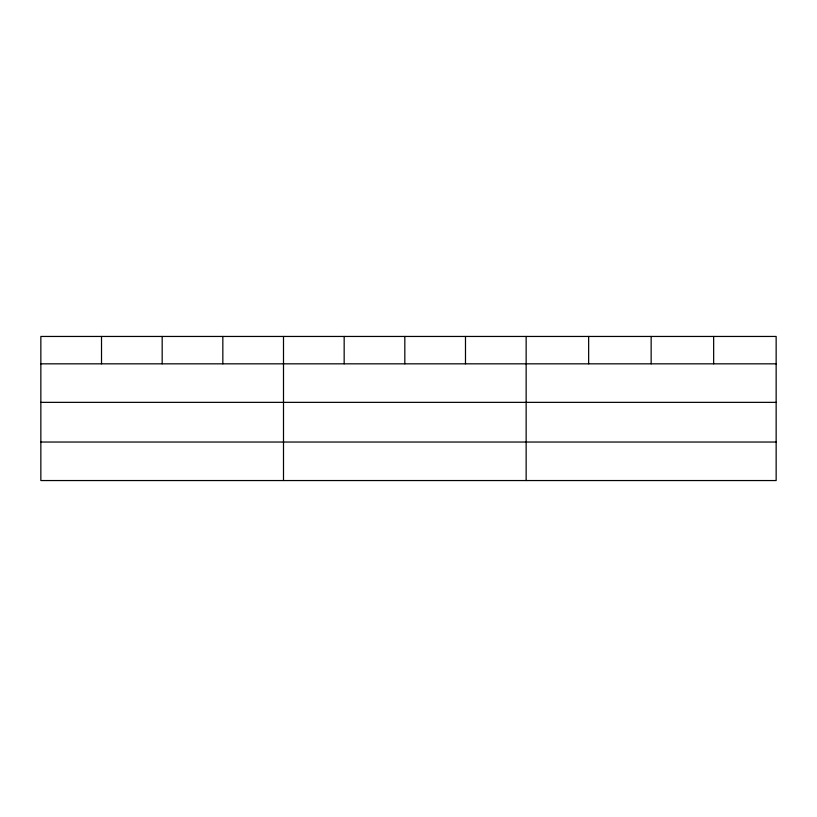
<?xml version="1.0" encoding="UTF-8"?>
<svg xmlns="http://www.w3.org/2000/svg" width="817" height="817" viewBox="0 0 817 817"><rect width="100%" height="100%" fill="white"/><g stroke="black" fill="none" stroke-linecap="round" stroke-linejoin="round"><path stroke-width="1.23" d="M776.15 402.352L776.15 336.451L40.85 336.451L40.85 480.549L776.15 480.549L776.15 402.352L40.85 402.352M40.85 363.831L776.15 363.831M40.85 442.038L776.15 442.038M713.649 336.451L713.649 363.831M651.149 336.451L651.149 363.831M588.649 336.451L588.649 363.831M526.148 336.451L526.148 480.549M465.486 336.451L465.486 363.831M404.823 336.451L404.823 363.831M344.161 336.451L344.161 363.831M283.499 336.451L283.499 480.549M222.837 336.451L222.837 363.831M162.175 336.451L162.175 363.831M101.512 336.451L101.512 363.831"/></g></svg>
